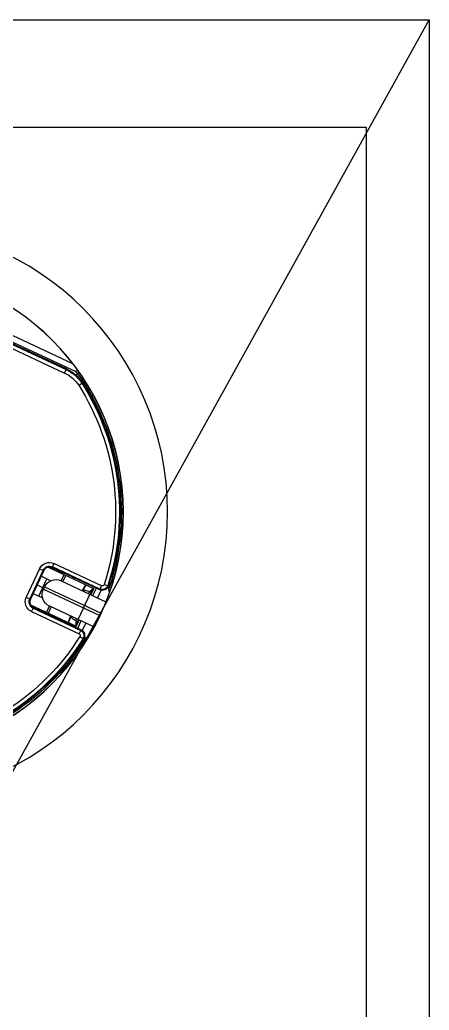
# Model space of a CAD drawing. Header units: millimetres. Extents: x -33000 to 294000, y 0 to 42408.
# Drawn here: x 268103.8 to 268136.2, y 14104.6 to 14183.1 of the extents above; entities that cross this region are included whole.
import ezdxf

# ---------------------------------------------------------------- set-up
doc = ezdxf.new("R2010")
doc.units = ezdxf.units.MM
doc.header["$LTSCALE"] = 50
doc.layers.add('arch', color=8, linetype='Continuous')

# ---------------------------------------------------------------- blocks, each defined once
blk = doc.blocks.new('A$Cc0df4071')
for p, q in [((157, 87, 0), (0, 0, 0)), ((24.599, 33.911, 0), (27.23, 28.268, 0)), ((27.675, 28.743, 0), (25.314, 33.808, 0)), ((25.364, 33.832, 0), (27.726, 28.767, 0)), ((25.636, 33.958, 0), (27.998, 28.894, 0)), ((27.888, 28.04, 0), (25.263, 33.669, 0)), ((43.507, 30.878, 0), (45.772, 31.934, 0)), ((43.633, 30.606, 0), (45.899, 31.663, 0)), ((43.657, 30.555, 0), (45.923, 31.612, 0)), ((45.47, 31.401, 0), (45.825, 30.639, 0)), ((45.772, 31.934, 0), (45.899, 31.663, 0)), ((45.899, 31.663, 0), (45.923, 31.612, 0)), ((46.37, 31.599, 0), (48.055, 27.985, 0)), ((46.91, 31.52, 0), (46.587, 31.37, 0)), ((46.91, 31.52, 0), (48.669, 27.748, 0)), ((43.507, 30.878, 0), (43.633, 30.606, 0)), ((44.465, 30.005, 0), (44.11, 30.767, 0)), ((45.681, 30.947, 0), (44.321, 30.313, 0)), ((44.79, 31.084, 0), (45.043, 30.54, 0)), ((46.587, 31.37, 0), (48.346, 27.597, 0)), ((46.638, 31.394, 0), (48.397, 27.621, 0)), ((43.093, 29.74, 0), (43.415, 29.891, 0)), ((45.124, 26.095, 0), (43.364, 29.867, 0)), ((43.379, 30.204, 0), (45.064, 26.59, 0)), ((45.174, 26.118, 0), (43.415, 29.891, 0)), ((43.633, 30.606, 0), (43.657, 30.555, 0)), ((45.134, 30.582, 0), (44.953, 30.498, 0)), ((44.953, 30.498, 0), (47.044, 26.012, 0)), ((45.134, 30.582, 0), (47.226, 26.097, 0)), ((47.052, 30.373, 0), (46.463, 30.098, 0)), ((46.463, 30.098, 0), (48.119, 26.548, 0)), ((47.028, 30.188, 0), (46.53, 29.956, 0)), ((44.852, 25.968, 0), (43.093, 29.74, 0)), ((44.469, 29.169, 0), (43.971, 28.936, 0)), ((44.469, 29.169, 0), (46.125, 25.618, 0)), ((47.348, 29.739, 0), (47.257, 29.696, 0)), ((47.357, 29.72, 0), (47.266, 29.678, 0)), ((47.431, 29.56, 0), (47.341, 29.517, 0)), ((27.998, 28.894, 0), (27.675, 28.744, 0)), ((44.536, 29.026, 0), (44.037, 28.793, 0)), ((44.275, 28.283, 0), (44.185, 28.241, 0)), ((47.232, 28.441, 0), (47.656, 28.561, 0)), ((47.406, 28.475, 0), (47.292, 28.44, 0)), ((47.376, 28.374, 0), (47.382, 28.367, 0)), ((47.484, 28.499, 0), (47.406, 28.475, 0)), ((47.602, 28.535, 0), (47.484, 28.499, 0)), ((47.76, 28.618, 0), (47.653, 28.568, 0)), ((50.676, 28.517, 0), (50.721, 28.42, 0)), ((27.888, 28.04, 0), (27.762, 27.872, 0)), ((28.055, 27.842, 0), (27.906, 27.769, 0)), ((28.055, 27.842, 0), (27.906, 27.769, 0)), ((28.19, 27.977, 0), (27.998, 27.888, 0)), ((28.203, 27.963, 0), (28.013, 27.874, 0)), ((28.972, 27.782, 0), (28.781, 27.482, 0)), ((44.35, 28.123, 0), (44.259, 28.08, 0)), ((44.88, 27.266, 0), (45.244, 27.514, 0)), ((45.526, 26.903, 0), (47.52, 27.833, 0)), ((47.532, 27.807, 0), (47.981, 28.016, 0)), ((47.562, 27.742, 0), (48.06, 27.974, 0)), ((48.226, 27.855, 0), (47.637, 27.581, 0)), ((47.805, 27.221, 0), (48.394, 27.496, 0)), ((48.669, 27.748, 0), (48.346, 27.597, 0)), ((48.876, 27.686, 0), (49.064, 27.385, 0)), ((29.614, 26.983, 0), (29.499, 26.929, 0)), ((29.537, 26.907, 0), (29.654, 26.961, 0)), ((44.877, 27.273, 0), (44.769, 27.223, 0)), ((45.052, 27.367, 0), (44.935, 27.291, 0)), ((45.088, 27.391, 0), (45.052, 27.367, 0)), ((45.069, 26.58, 0), (45.568, 26.812, 0)), ((45.186, 27.454, 0), (45.088, 27.391, 0)), ((45.089, 26.667, 0), (45.538, 26.877, 0)), ((45.207, 27.467, 0), (45.186, 27.454, 0)), ((49.04, 27.247, 0), (49.116, 27.123, 0)), ((45.174, 26.118, 0), (44.852, 25.968, 0)), ((45.643, 26.651, 0), (45.054, 26.376, 0)), ((45.222, 26.017, 0), (45.811, 26.292, 0)), ((44.766, 25.77, 0), (44.876, 25.431, 0)), ((44.997, 25.361, 0), (45.043, 25.224, 0)), ((41.353, 24.651, 0), (41.055, 24.511, 0)), ((42.407, 24.704, 0), (42.8, 24.887, 0))]:
    blk.add_line(p, q)
at = {"elevation": 0}
for points in [[(157, 87), (0, 87), (0, 0), (157, 0)], [(8.5, 5), (148.5, 5), (148.5, 82), (8.5, 82)]]:
    blk.add_lwpolyline(points, close=True, dxfattribs=at)
for radius in [22.759, 19.26, 19.25]:
    blk.add_circle((39, 43.5, 0), radius)
for centre, radius, start, end in [((39, 43.5, 0), 19.104, 301.70462, 354.95393), ((39, 43.5, 0), 18.644, 301.9857, 352.53826), ((39, 43.5, 0), 18.944, 301.9857, 352.53826), ((39, 43.5, 0), 19, 301.9857, 352.53826), ((46.134, 31.159, 0), 0.856, 25, 115), ((46.134, 31.159, 0), 0.556, 25, 115), ((136.267, 74.722, 0), 99.639, 205.69917, 205.91603), ((43.868, 30.102, 0), 0.856, 115, 205), ((45.557, 29.676, 0), 1, 25, 115), ((103.688, 58.831, 0), 63.391, 205.86716, 206.53589), ((43.868, 30.102, 0), 0.556, 115, 205), ((-50.638, -12.379, 0), 103.145, 24.08814, 24.29704), ((45.375, 29.591, 0), 1, 115, 205), ((83.767, 48.897, 0), 41.13, 206.55306, 206.77385), ((-21.455, 0.656, 0), 71.184, 23.50398, 24.09715), ((30.394, 30.011, 0), 3, 205, 237.46174), ((30.379, 30.004, 0), 2.983, 205.00008, 205.53834), ((30.401, 30.016, 0), 3.008, 205.55005, 215.80127), ((30.394, 30.011, 0), 2.944, 205, 237.46174), ((30.394, 30.011, 0), 2.644, 205, 237.46174), ((5.874, 12.583, 0), 41.365, 23.23228, 23.45146), ((46.321, 31.64, 0), 3.345, 285.99819, 286.44734), ((46.319, 31.648, 0), 3.352, 286.44734, 286.87626), ((47.735, 27.329, 0), 1.149, 111.83852, 113.81122), ((47.258, 28.326, 0), 0.119, 73.05397, 80.86604), ((47.45, 29.218, 0), 0.794, 258.5726, 265.51724), ((47.9, 26.92, 0), 1.59, 110.28288, 111.85174), ((46.918, 29.576, 0), 1.242, 290.30617, 292.24319), ((42.974, 25.115, 0), 5.477, 36.51929, 36.99842), ((43.111, 25.216, 0), 5.307, 35.94176, 36.41741), ((43.245, 25.313, 0), 5.141, 35.18779, 35.94315), ((30.39, 30.008, 0), 2.994, 215.8106, 218.21861), ((30.394, 30.011, 0), 3, 218.21964, 223.04214), ((39, 43.5, 0), 19.104, 235.04607, 288.29538), ((30.391, 30.008, 0), 2.996, 223.04269, 226.6473), ((30.399, 30.018, 0), 3.008, 226.65742, 237.44629), ((39, 43.5, 0), 19, 237.46174, 288.0143), ((39, 43.5, 0), 18.944, 237.46174, 288.0143), ((39, 43.5, 0), 18.644, 237.46174, 288.0143), ((43.377, 30.271, 0), 3.348, 303.12348, 304.00158), ((45.316, 27.421, 0), 0.119, 149.13396, 156.94603), ((45.308, 27.425, 0), 0.11, 140.91296, 149.12438), ((48.803, 27.811, 0), 0.504, 205.07899, 224.29224), ((48.8, 27.809, 0), 0.5, 205, 301.9857), ((48.8, 27.809, 0), 0.444, 205, 301.9857), ((48.8, 27.809, 0), 0.144, 205, 301.9857), ((44.577, 28.485, 0), 1.242, 297.75603, 299.69308), ((44.525, 27.836, 0), 0.775, 324.44721, 325.64247), ((44.509, 27.847, 0), 0.794, 325.65731, 330.28902), ((50.81, 28.705, 0), 5.766, 193.02003, 193.47788), ((44.493, 27.856, 0), 0.813, 330.276, 331.39804), ((50.524, 28.636, 0), 5.472, 193.47828, 193.91487), ((50.157, 28.545, 0), 5.094, 193.90901, 194.88878), ((44.529, 27.96, 0), 1.325, 307.51902, 309.16768), ((48.801, 27.81, 0), 0.502, 224.40121, 240.32051), ((48.799, 27.811, 0), 0.502, 265.62948, 282.6666), ((49.303, 26.821, 0), 0.5, 121.70671, 165.8445), ((48.798, 27.812, 0), 0.504, 282.7632, 295.41954), ((48.801, 27.807, 0), 0.498, 295.40972, 301.96944), ((31.564, 25.137, 0), 1.1, 108.9917, 116.60467), ((31.564, 25.137, 0), 1.025, 104.27442, 112.99716), ((44.721, 25.907, 0), 0.144, 288.0143, 25), ((44.721, 25.907, 0), 0.444, 288.0143, 25), ((44.721, 25.907, 0), 0.5, 288.0143, 25), ((31.564, 25.137, 0), 0.725, 57.03905, 79.7015), ((31.564, 25.137, 0), 1.025, 22.75144, 31.45267), ((31.564, 25.137, 0), 1.1, 19.33393, 26.93577), ((31.564, 25.137, 0), 2, 1.51755, 4.71332), ((31.564, 25.137, 0), 2.326, 359.00666, 1.57881), ((45.154, 24.887, 0), 0.5, 64.16712, 108.29328), ((31.564, 25.137, 0), 3.058, 355.78166, 357.68247)]:
    blk.add_arc(centre, radius, start, end)
blk.add_ellipse((44.797, 31.068, 0), major_axis=(-1.45, -0.676), ratio=0.017455, start_param=-2.462021, end_param=-0.679571)
for points in [[(43.657, 30.555, 0), (44.031, 30.739, 0), (44.785, 31.094, 0), (45.541, 31.444, 0), (45.923, 31.612, 0)], [(47.232, 28.441, 0), (47.246, 28.445, 0), (47.262, 28.446, 0), (47.277, 28.443, 0)], [(47.447, 28.276, 0), (47.514, 28.181, 0), (47.578, 28.083, 0), (47.637, 27.982, 0)], [(47.621, 28.546, 0), (47.615, 28.543, 0), (47.608, 28.539, 0), (47.602, 28.535, 0)], [(47.656, 28.561, 0), (47.644, 28.558, 0), (47.632, 28.552, 0), (47.621, 28.546, 0)], [(47.69, 28.565, 0), (47.678, 28.566, 0), (47.667, 28.564, 0), (47.656, 28.561, 0)], [(47.806, 28.52, 0), (47.804, 28.524, 0), (47.802, 28.526, 0), (47.799, 28.529, 0)], [(27.888, 28.04, 0), (27.925, 27.962, 0), (27.984, 27.891, 0), (28.055, 27.842, 0)], [(45.244, 27.514, 0), (45.236, 27.509, 0), (45.229, 27.502, 0), (45.223, 27.494, 0)], [(44.812, 27.136, 0), (44.813, 27.133, 0), (44.813, 27.129, 0), (44.815, 27.126, 0)], [(44.88, 27.266, 0), (44.871, 27.26, 0), (44.862, 27.252, 0), (44.855, 27.243, 0)], [(45.335, 26.909, 0), (45.297, 27.016, 0), (45.264, 27.126, 0), (45.234, 27.236, 0)], [(48.552, 27.374, 0), (48.616, 27.338, 0), (48.689, 27.316, 0), (48.761, 27.31, 0)]]:
    blk.add_open_spline(points, degree=3)
for points, knots in [([(45.917, 31.61, 0), (46.034, 31.665, 0), (46.321, 31.683, 0), (46.533, 31.486, 0), (46.587, 31.37, 0)], [0, 0, 0, 0, 0.500158, 1, 1, 1, 1]), ([(45.917, 31.61, 0), (46.034, 31.665, 0), (46.321, 31.683, 0), (46.533, 31.486, 0), (46.587, 31.37, 0)], [0, 0, 0, 0, 0.500158, 1, 1, 1, 1]), ([(43.415, 29.891, 0), (43.361, 30.007, 0), (43.346, 30.296, 0), (43.545, 30.504, 0), (43.662, 30.558, 0)], [0, 0, 0, 0, 0.499842, 1, 1, 1, 1]), ([(43.415, 29.891, 0), (43.361, 30.007, 0), (43.346, 30.296, 0), (43.545, 30.504, 0), (43.662, 30.558, 0)], [0, 0, 0, 0, 0.499842, 1, 1, 1, 1]), ([(47.484, 28.469, 0), (47.476, 28.465, 0), (47.444, 28.45, 0), (47.412, 28.437, 0), (47.388, 28.426, 0)], [0, 0, 0, 0, 0.237561, 1, 1, 1, 1]), ([(47.602, 28.535, 0), (47.593, 28.529, 0), (47.555, 28.505, 0), (47.515, 28.484, 0), (47.484, 28.469, 0)], [0, 0, 0, 0, 0.225961, 1, 1, 1, 1]), ([(47.739, 28.559, 0), (47.735, 28.56, 0), (47.719, 28.563, 0), (47.702, 28.564, 0), (47.69, 28.565, 0)], [0, 0, 0, 0, 0.229002, 1, 1, 1, 1]), ([(47.799, 28.529, 0), (47.796, 28.533, 0), (47.779, 28.548, 0), (47.756, 28.555, 0), (47.739, 28.559, 0)], [0, 0, 0, 0, 0.210041, 1, 1, 1, 1]), ([(47.637, 27.982, 0), (47.619, 27.978, 0), (47.561, 27.967, 0), (47.501, 27.959, 0), (47.459, 27.961, 0)], [0, 0, 0, 0, 0.306602, 1, 1, 1, 1]), ([(47.637, 27.982, 0), (47.704, 27.997, 0), (47.817, 28.018, 0), (47.934, 28.024, 0), (47.981, 28.016, 0)], [0, 0, 0, 0, 0.592898, 1, 1, 1, 1]), ([(47.981, 28.016, 0), (47.998, 28.013, 0), (48.024, 28.008, 0), (48.051, 27.994, 0), (48.055, 27.985, 0)], [0, 0, 0, 0, 0.644601, 1, 1, 1, 1]), ([(44.828, 27.202, 0), (44.825, 27.196, 0), (44.815, 27.176, 0), (44.81, 27.152, 0), (44.812, 27.136, 0)], [0, 0, 0, 0, 0.299331, 1, 1, 1, 1]), ([(44.855, 27.243, 0), (44.853, 27.24, 0), (44.843, 27.227, 0), (44.834, 27.213, 0), (44.828, 27.202, 0)], [0, 0, 0, 0, 0.271445, 1, 1, 1, 1]), ([(44.935, 27.291, 0), (44.93, 27.289, 0), (44.911, 27.283, 0), (44.892, 27.275, 0), (44.88, 27.266, 0)], [0, 0, 0, 0, 0.26897, 1, 1, 1, 1]), ([(45.049, 27.334, 0), (45.039, 27.329, 0), (45.001, 27.314, 0), (44.963, 27.299, 0), (44.935, 27.291, 0)], [0, 0, 0, 0, 0.272252, 1, 1, 1, 1]), ([(45.156, 27.386, 0), (45.146, 27.381, 0), (45.111, 27.363, 0), (45.075, 27.346, 0), (45.049, 27.334, 0)], [0, 0, 0, 0, 0.264286, 1, 1, 1, 1]), ([(45.089, 26.667, 0), (45.113, 26.708, 0), (45.192, 26.794, 0), (45.281, 26.867, 0), (45.335, 26.909, 0)], [0, 0, 0, 0, 0.407106, 1, 1, 1, 1]), ([(45.192, 27.406, 0), (45.199, 27.41, 0), (45.225, 27.424, 0), (45.252, 27.438, 0), (45.272, 27.448, 0)], [0, 0, 0, 0, 0.265438, 1, 1, 1, 1]), ([(45.466, 27.032, 0), (45.46, 27.024, 0), (45.43, 26.988, 0), (45.395, 26.956, 0), (45.365, 26.933, 0)], [0, 0, 0, 0, 0.201097, 1, 1, 1, 1]), ([(45.064, 26.59, 0), (45.06, 26.599, 0), (45.067, 26.629, 0), (45.08, 26.652, 0), (45.089, 26.667, 0)], [0, 0, 0, 0, 0.355397, 1, 1, 1, 1])]:
    blk.add_open_spline(points, degree=3, knots=knots)

msp = doc.modelspace()

# ---------------------------------------------------------------- block references
at = {"layer": 'arch', "ltscale": 25, "xscale": -1, "rotation": 90}
msp.add_blockref('A$Cc0df4071', (268136.206, 14183.105), dxfattribs=at)

doc.saveas('drawing.dxf')
